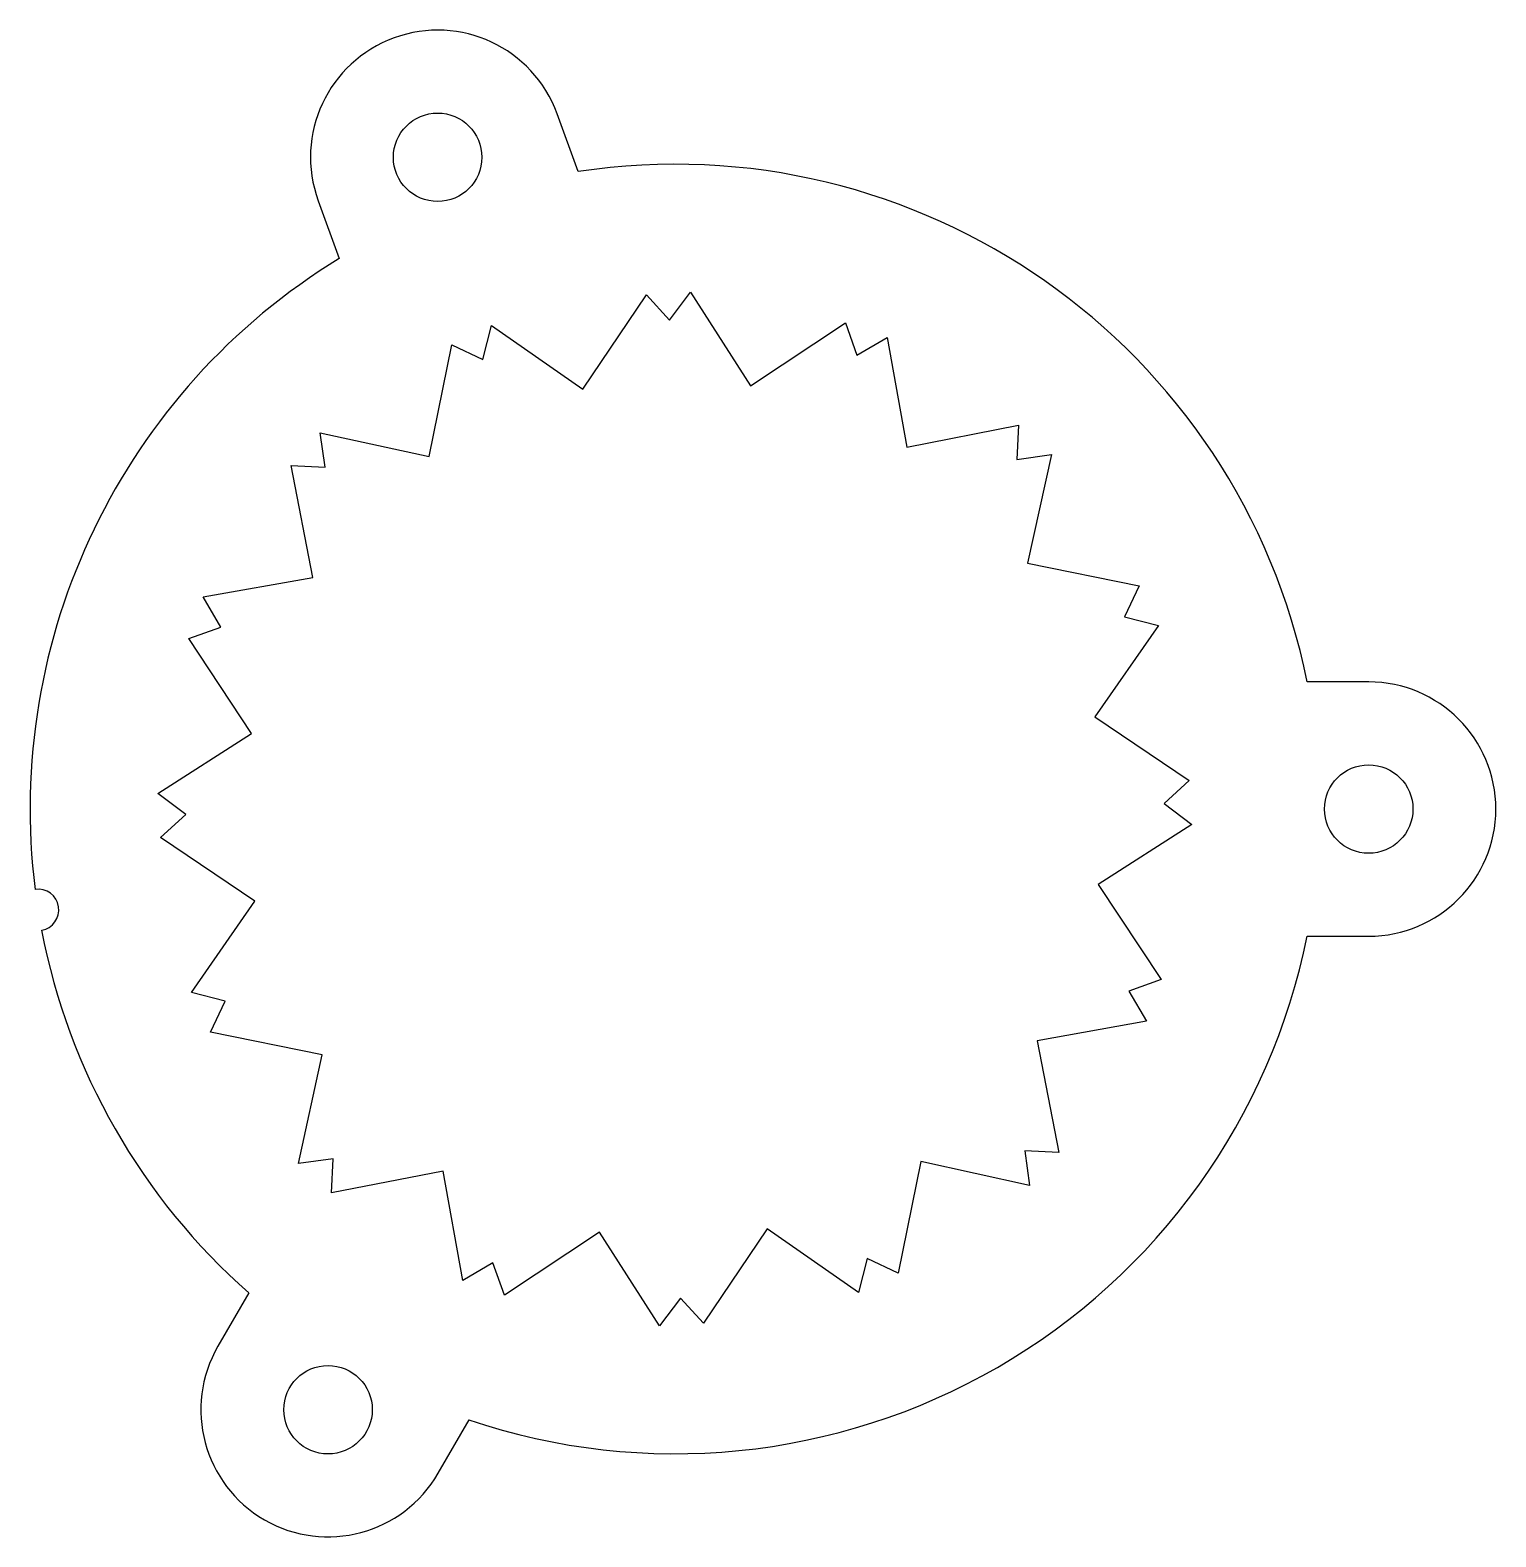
# Model space of a CAD drawing. Header units: millimetres. Extents: x -47 to 59, y -53 to 56.
import ezdxf

# ---------------------------------------------------------------- set-up
doc = ezdxf.new("R2010")
doc.units = ezdxf.units.MM

msp = doc.modelspace()

# ---------------------------------------------------------------- linework, layer by layer
for p, q in [((-7, 46.13), (-8.52, 50.32)), ((-25.81, 44.03), (-24.29, 39.84)), ((-6.67, 30.39), (-2.06, 37.22)), ((-2.06, 37.22), (-0.4, 35.39)), ((-0.4, 35.39), (1.12, 37.41)), ((1.12, 37.41), (5.47, 30.63)), ((-13.91, 32.54), (-13.28, 34.99)), ((-13.28, 34.99), (-6.67, 30.39)), ((5.47, 30.63), (12.34, 35.18)), ((12.34, 35.18), (13.17, 32.85)), ((13.17, 32.85), (15.35, 34.13)), ((15.35, 34.13), (16.77, 26.2)), ((-17.79, 25.52), (-16.15, 33.6)), ((-16.15, 33.6), (-13.91, 32.54)), ((16.77, 26.2), (24.86, 27.78)), ((24.86, 27.78), (24.74, 25.31)), ((-25.66, 27.24), (-17.79, 25.52)), ((-25.31, 24.74), (-25.66, 27.24)), ((24.74, 25.31), (27.24, 25.66)), ((27.24, 25.66), (25.52, 17.79)), ((-27.78, 24.86), (-25.31, 24.74)), ((-26.2, 16.77), (-27.78, 24.86)), ((25.52, 17.79), (33.6, 16.15)), ((-34.13, 15.35), (-26.2, 16.77)), ((-32.85, 13.17), (-34.13, 15.35)), ((33.6, 16.15), (32.54, 13.91)), ((-35.18, 12.34), (-32.85, 13.17)), ((34.99, 13.28), (30.39, 6.67)), ((32.54, 13.91), (34.99, 13.28)), ((-30.63, 5.47), (-35.18, 12.34)), ((50.2, 9.2), (45.74, 9.2)), ((30.39, 6.67), (37.22, 2.06)), ((-37.41, 1.12), (-30.63, 5.47)), ((-35.39, -0.4), (-37.41, 1.12)), ((37.22, 2.06), (35.39, 0.4)), ((35.39, 0.4), (37.41, -1.12)), ((-37.22, -2.06), (-35.39, -0.4)), ((-30.39, -6.67), (-37.22, -2.06)), ((37.41, -1.12), (30.63, -5.47)), ((30.63, -5.47), (35.18, -12.34)), ((-34.99, -13.28), (-30.39, -6.67)), ((45.74, -9.2), (50.2, -9.2)), ((35.18, -12.34), (32.85, -13.17)), ((-32.54, -13.91), (-34.99, -13.28)), ((-33.6, -16.15), (-32.54, -13.91)), ((32.85, -13.17), (34.13, -15.35)), ((-25.52, -17.79), (-33.6, -16.15)), ((34.13, -15.35), (26.2, -16.77)), ((26.2, -16.77), (27.78, -24.86)), ((-27.24, -25.66), (-25.52, -17.79)), ((25.31, -24.74), (25.66, -27.24)), ((27.78, -24.86), (25.31, -24.74)), ((-24.74, -25.31), (-27.24, -25.66)), ((-24.86, -27.78), (-24.74, -25.31)), ((17.79, -25.52), (16.15, -33.6)), ((25.66, -27.24), (17.79, -25.52)), ((-16.77, -26.2), (-24.86, -27.78)), ((-15.35, -34.13), (-16.77, -26.2)), ((6.67, -30.39), (2.06, -37.22)), ((13.28, -34.99), (6.67, -30.39)), ((-5.47, -30.63), (-12.34, -35.18)), ((-1.12, -37.41), (-5.47, -30.63)), ((13.91, -32.54), (13.28, -34.99)), ((16.15, -33.6), (13.91, -32.54)), ((-13.17, -32.85), (-15.35, -34.13)), ((-12.34, -35.18), (-13.17, -32.85)), ((-30.84, -35.01), (-33.07, -38.87)), ((0.4, -35.39), (-1.12, -37.41)), ((2.06, -37.22), (0.4, -35.39)), ((-17.13, -48.07), (-14.9, -44.21))]:
    msp.add_line(p, q)
for centre in [(-17.17, 47.17), (50.2, 0), (-25.1, -43.47)]:
    msp.add_circle(centre, 3.2)
for centre, radius, start, end in [((-17.17, 47.17), 9.2, 20, 200), ((0, 0), 46.66, 11.3724, 98.6276), ((0, 0), 46.66, 121.3724, 187.1579), ((50.2, 0), 9.2, -90, 90), ((-46.08, -7.3), 1.5, -80.0789, 98.0789), ((0, 0), 46.66, 190.8421, 228.6276), ((0, 0), 46.66, 251.3724, 348.6276), ((-25.1, -43.47), 9.2, 150, 330)]:
    msp.add_arc(centre, radius, start, end)

doc.saveas('drawing.dxf')
